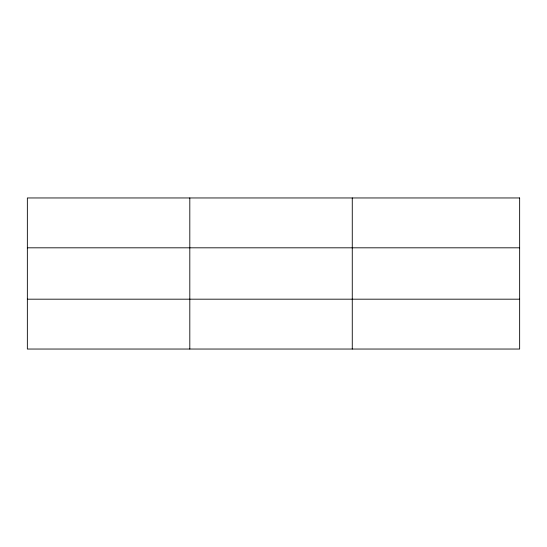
<?xml version="1.0" encoding="UTF-8"?>
<svg xmlns="http://www.w3.org/2000/svg" width="547" height="547" viewBox="0 0 547 547"><rect width="100%" height="100%" fill="white"/><g stroke="black" fill="none" stroke-linecap="round" stroke-linejoin="round"><path stroke-width="0.82" d="M189.809 349.041L189.809 197.959M352.268 349.041L352.268 197.959M27.35 247.818L519.65 247.818M27.35 299.182L519.65 299.182M519.65 197.959L519.65 349.041L27.35 349.041L27.35 197.959L519.65 197.959"/></g></svg>
